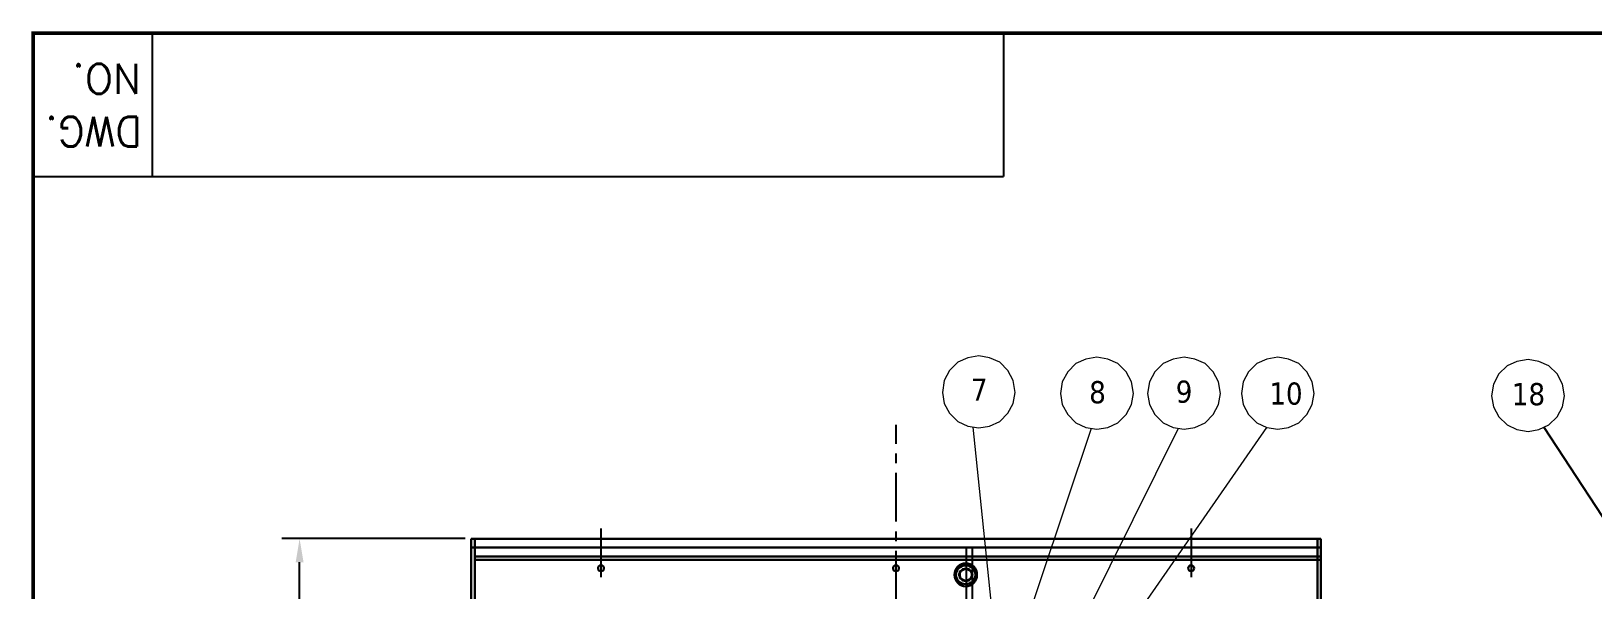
# Model space of a CAD drawing. Header units: millimetres. Extents: x 70841 to 133731, y -170061 to -164340.
# Drawn here: x 98683 to 101329, y -165524 to -164577 of the extents above; entities that cross this region are included whole.
import ezdxf

# ---------------------------------------------------------------- set-up
doc = ezdxf.new("R2010")
doc.units = ezdxf.units.MM
doc.header["$LTSCALE"] = 13
doc.linetypes.add('CENTERX2', pattern=[101.6, 63.5, -12.7, 12.7, -12.7])
for name, color, linetype in [('1', 4, 'Continuous'), ('2', 3, 'Continuous'), ('粗实线', 4, 'Continuous')]:
    doc.layers.add(name, color=color, linetype=linetype)
doc.layers.add('标注、文本', color=3, linetype='Continuous', lineweight=25)
doc.layers.add('铁心', color=3, linetype='Continuous', lineweight=0)
doc.styles.add('ROMANS', font='romans.shx', dxfattribs={"bigfont": 'whgtxt.shx'})
doc.styles.get("Standard").update_dxf_attribs({"font": 'gbenor.shx', "bigfont": 'gbcbig.shx'})
doc.styles.add('Tahoma$001', font='tahoma.ttf', dxfattribs={"height": 2.159784})
doc.dimstyles.new('1-15', dxfattribs={"dimscale": 20, "dimtxt": 3.5, "dimasz": 2, "dimexe": 1.5, "dimexo": 0.5, "dimgap": 0.5, "dimtad": 1, "dimtoh": 1, "dimdec": 1, "dimdsep": 46, "dimtxsty": 'Standard', "dimcen": 2.5, "dimclrd": 3, "dimclre": 3, "dimclrt": 3, "dimadec": 0, "dimazin": 2, "dimtfac": 1, "dimtdec": 1, "dimtmove": 0, "dimatfit": 2, "dimfxl": 1, "dimarcsym": 0})

# ---------------------------------------------------------------- blocks, each defined once
blk = doc.blocks.new('A$C3970166B')
at = {"layer": '标注、文本', "color": 4, "lineweight": 30}
for points in [[(20.3, 13.5), (18.6, 16.9), (16.1, 19.5), (12.7, 20.3), (9.3, 19.5), (6.8, 16.9), (5.1, 13.5), (6.8, 9.3), (9.3, 6.8), (12.7, 5.9), (16.1, 6.8), (18.6, 9.3)], [(19.5, 16.9), (12.7, 20.3), (5.9, 16.9), (5.9, 9.3), (12.7, 5.9), (19.5, 9.3)]]:
    blk.add_lwpolyline(points, close=True, dxfattribs=at)
for major_axis, ratio in [((0, 13.1), 0.967742), ((-11, 0), 0.961538)]:
    blk.add_ellipse((12.7, 13.1), major_axis=major_axis, ratio=ratio, start_param=0, end_param=6.283185, dxfattribs=at)
blk = doc.blocks.new('*D957')
at = {"layer": 'Defpoints', "color": 0, "transparency": 16777216}
for p in [(99137.4, -165437.3), (99428.2, -165437.3), (99428.2, -167087.3)]:
    blk.add_point(p, dxfattribs=at)
at = {"layer": '标注、文本', "color": 3, "lineweight": -2, "transparency": 16777216}
for p, q in [((99418.2, -165437.3), (99107.4, -165437.3)), ((99137.4, -167047.3), (99137.4, -165477.3)), ((99418.2, -167087.3), (99107.4, -167087.3))]:
    blk.add_line(p, q, dxfattribs=at)
at = {"layer": '标注、文本', "color": 3, "transparency": 16777216}
for points in [[(99130.8, -165477.3), (99144.1, -165477.3), (99137.4, -165437.3)], [(99130.8, -167047.3), (99144.1, -167047.3), (99137.4, -167087.3)]]:
    blk.add_solid(points, dxfattribs=at)
at = {"layer": '标注、文本', "color": 3, "transparency": 16777216, "insert": (99092.4, -166262.3), "char_height": 70, "attachment_point": 5, "rotation": 90}
blk.add_mtext('1650', dxfattribs=at)

msp = doc.modelspace()

# ---------------------------------------------------------------- linework, layer by layer
at = {"layer": '1', "color": 1, "linetype": 'CENTERX2', "lineweight": -3, "ltscale": 0.1}
for p, q in [((100148.169, -167257.483), (100148.169, -165244.506)), ((99648.169, -165419.891), (99648.169, -165518.891)), ((99648.169, -165419.891), (99648.169, -165518.891)), ((100648.169, -165419.891), (100648.169, -165518.891)), ((100648.169, -165419.891), (100648.169, -165518.891))]:
    msp.add_line(p, q, dxfattribs=at)
at = {"layer": '1', "const_width": 6.541}
msp.add_lwpolyline([(98685.929, -169738.188), (105861.929, -169738.188), (105861.929, -164580.438), (98685.929, -164580.438), (98685.929, -169738.188)], dxfattribs=at)
at = {"layer": '2'}
for p, q in [((98887.754, -164580.438), (98887.754, -164823.376)), ((100330.429, -164580.438), (100330.429, -164823.376)), ((98685.929, -164823.376), (100330.429, -164823.376))]:
    msp.add_line(p, q, dxfattribs=at)
at = {"layer": '标注、文本'}
for p, q in [((101246.06, -165248.534), (101675.293, -165904.257)), ((100267.169, -165453.305), (100267.169, -166981.332)), ((100277.169, -165453.305), (100277.169, -166981.332))]:
    msp.add_line(p, q, dxfattribs=at)
at = {"layer": '标注、文本', "color": 4, "lineweight": 30}
for points in [[(100277.686, -165497.881), (100275.146, -165492.801), (100271.336, -165488.991), (100266.256, -165487.721), (100261.176, -165488.991), (100257.366, -165492.801), (100254.826, -165497.881), (100257.366, -165504.231), (100261.176, -165508.041), (100266.256, -165509.311), (100271.336, -165508.041), (100275.146, -165504.231)], [(100276.416, -165492.801), (100266.256, -165487.721), (100256.096, -165492.801), (100256.096, -165504.231), (100266.256, -165509.311), (100276.416, -165504.231)]]:
    msp.add_lwpolyline(points, close=True, dxfattribs=at)
for major_axis, ratio in [((0, 19.685), 0.967742), ((-16.51, 0), 0.961538)]:
    msp.add_ellipse((100266.256, -165498.516), major_axis=major_axis, ratio=ratio, start_param=0, end_param=6.283185, dxfattribs=at)
at = {"layer": '粗实线', "lineweight": 30}
for p, q in [((99428.169, -166987.332), (99428.169, -165437.305)), ((100868.169, -165437.305), (99428.169, -165437.305)), ((99428.169, -165467.305), (99428.169, -165437.305)), ((99428.169, -165467.305), (99428.169, -165437.305)), ((99434.169, -166981.332), (99434.169, -165437.305)), ((100862.169, -166981.332), (100862.169, -165437.305)), ((100868.169, -166987.332), (100868.169, -165437.305)), ((100868.169, -165467.305), (100868.169, -165437.305)), ((100868.169, -165452.305), (99428.169, -165452.305)), ((99434.169, -165467.305), (100868.169, -165467.305)), ((99434.169, -165473.305), (100868.169, -165473.305))]:
    msp.add_line(p, q, dxfattribs=at)
for centre in [(99648.169, -165487.496), (100148.169, -165487.496), (100648.169, -165487.496)]:
    msp.add_circle(centre, 5, dxfattribs=at)
at = {"layer": '铁心'}
for points in [[(100350.159, -165189.303), (100346.846, -165169.424), (100337.81, -165152.256), (100323.956, -165138.402), (100306.788, -165130.872), (100288.415, -165127.559), (100269.742, -165130.872), (100252.875, -165138.402), (100239.021, -165152.256), (100229.684, -165169.424), (100226.672, -165189.303), (100229.684, -165207.976), (100239.021, -165224.843), (100252.875, -165238.697), (100269.742, -165246.528), (100288.415, -165249.54), (100306.788, -165246.528), (100323.956, -165238.697), (100337.81, -165224.843), (100346.846, -165207.976)], [(100550.29, -165191.405), (100546.977, -165171.527), (100537.941, -165154.359), (100524.086, -165140.504), (100506.919, -165132.975), (100488.546, -165129.662), (100469.873, -165132.975), (100453.006, -165140.504), (100439.151, -165154.359), (100429.815, -165171.527), (100426.803, -165191.405), (100429.815, -165210.079), (100439.151, -165226.945), (100453.006, -165240.8), (100469.873, -165248.631), (100488.546, -165251.643), (100506.919, -165248.631), (100524.086, -165240.8), (100537.941, -165226.945), (100546.977, -165210.079)], [(100697.962, -165191.405), (100694.649, -165171.527), (100685.613, -165154.359), (100671.759, -165140.504), (100654.591, -165132.975), (100636.218, -165129.662), (100617.545, -165132.975), (100600.678, -165140.504), (100586.824, -165154.359), (100577.487, -165171.527), (100574.475, -165191.405), (100577.487, -165210.079), (100586.824, -165226.945), (100600.678, -165240.8), (100617.545, -165248.631), (100636.218, -165251.643), (100654.591, -165248.631), (100671.759, -165240.8), (100685.613, -165226.945), (100694.649, -165210.079)], [(100856.85, -165191.405), (100853.537, -165171.527), (100844.501, -165154.359), (100830.646, -165140.504), (100813.479, -165132.975), (100795.106, -165129.662), (100776.433, -165132.975), (100759.566, -165140.504), (100745.711, -165154.359), (100736.375, -165171.527), (100733.363, -165191.405), (100736.375, -165210.079), (100745.711, -165226.945), (100759.566, -165240.8), (100776.433, -165248.631), (100795.106, -165251.643), (100813.479, -165248.631), (100830.646, -165240.8), (100844.501, -165226.945), (100853.537, -165210.079)], [(101280.847, -165195.224), (101277.534, -165175.345), (101268.498, -165158.178), (101254.644, -165144.323), (101237.476, -165136.793), (101219.103, -165133.48), (101200.43, -165136.793), (101183.563, -165144.323), (101169.709, -165158.178), (101160.372, -165175.345), (101157.36, -165195.224), (101160.372, -165213.897), (101169.709, -165230.764), (101183.563, -165244.619), (101200.43, -165252.449), (101219.103, -165255.461), (101237.476, -165252.449), (101254.644, -165244.619), (101268.498, -165230.764), (101277.534, -165213.897)]]:
    msp.add_lwpolyline(points, close=True, dxfattribs=at)
for points in [[(100344.877, -165888.646), (100279.079, -165248.034), (100279.079, -165248.034)], [(100348.167, -165641.441), (100479.209, -165250.137), (100479.209, -165250.137)], [(100434.004, -165638.139), (100626.882, -165250.137), (100626.882, -165250.137)], [(100511.772, -165631.003), (100776.433, -165248.631), (100776.433, -165248.631)]]:
    msp.add_lwpolyline(points, dxfattribs=at)

# ---------------------------------------------------------------- block references
at = {"layer": '标注、文本', "xscale": 1.5, "yscale": 1.5, "zscale": 1.5}
msp.add_blockref('A$C3970166B', (100247.206, -165518.201), dxfattribs=at)

# ---------------------------------------------------------------- texts
at = {"layer": '2', "style": 'ROMANS'}
for s, p in [('NO.', (98868.681, -164632.685)), ('DWG.', (98870.479, -164722.191))]:
    msp.add_text(s, height=50.4563, rotation=180, dxfattribs=at).set_placement(p)
at = {"layer": '铁心', "style": 'Tahoma$001'}
for s, height, p in [('7', 37.589, (100275.102, -165203.424)), ('8', 37.589, (100475.486, -165207.84)), ('9', 37.589, (100622.19, -165206.91)), ('10', 37.5893, (100780.719, -165210.132)), ('18', 37.5893, (101191.641, -165211.124))]:
    msp.add_text(s, height=height, dxfattribs=at).set_placement(p)

# ---------------------------------------------------------------- dimensions: what is measured, and where the dimension line sits
at = {"layer": '标注、文本'}
dim = msp.add_linear_dim(base=(99137.418, -165437.305), p1=(99428.169, -167087.332), p2=(99428.169, -165437.305), angle=90, dimstyle='1-15', dxfattribs=at)
dim.commit()
dim.dimension.update_dxf_attribs({"geometry": '*D957', "text_midpoint": (99092.418, -166262.318)})

doc.saveas('drawing.dxf')
